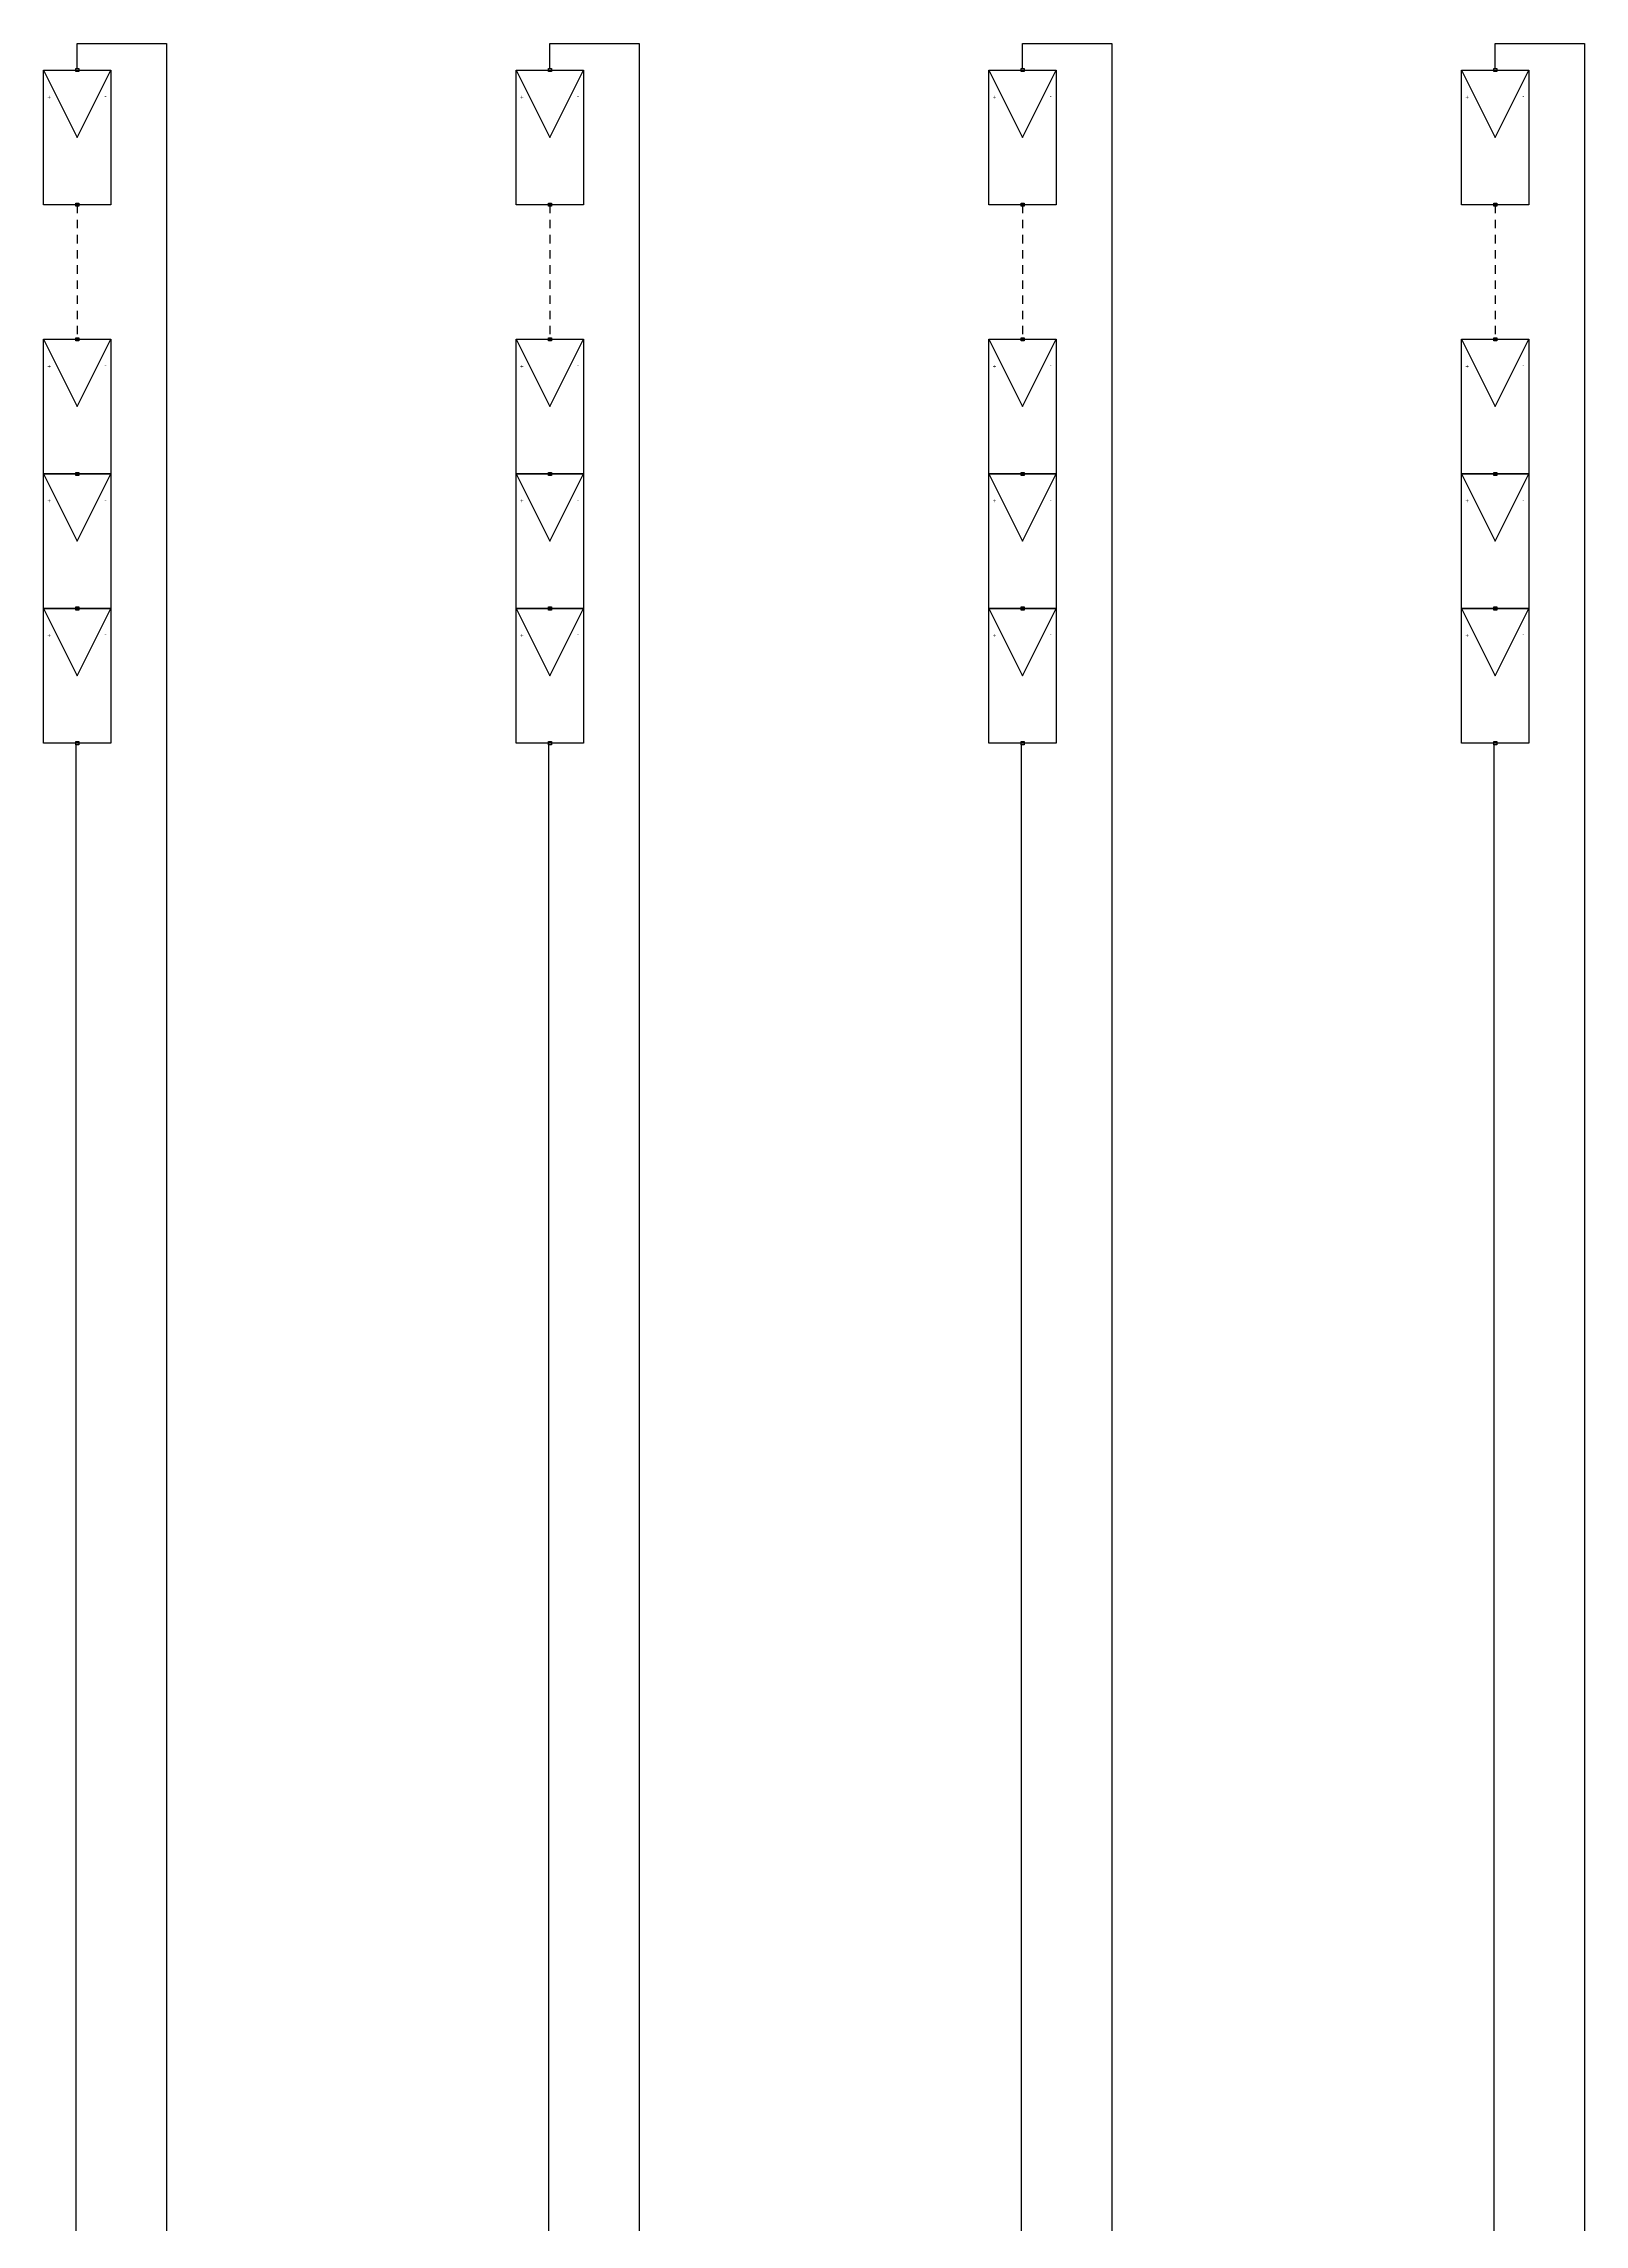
# Model space of a CAD drawing. Header units: inches. Extents: x 4 to 127, y -3 to 89.
# Drawn here: x 35.05 to 57.95, y 39.89 to 72.29 of the extents above; entities that cross this region are included whole.
import ezdxf

# ---------------------------------------------------------------- set-up
doc = ezdxf.new("R2010")
doc.units = ezdxf.units.IN
doc.header["$MEASUREMENT"] = 0
doc.linetypes.add('HIDDEN2', pattern=[0.1875, 0.125, -0.0625])
for name, color, linetype in [('GRY_20AWG', 9, 'Continuous'), ('SYMS', 7, 'Continuous'), ('WHT_12AWG', 7, 'Continuous')]:
    doc.layers.add(name, color=color, linetype=linetype)
doc.styles.add('WD', font='romans.shx')

# ---------------------------------------------------------------- blocks, each defined once
blk = doc.blocks.new('HT0_01')
for p, q in [((-0.0625, 0.0625), (0.0625, 0.0625)), ((-0.0625, -0.0625), (-0.0625, 0.0625)), ((0.0625, 0.0625), (0.0625, -0.0625)), ((0.0625, -0.0625), (-0.0625, -0.0625))]:
    blk.add_line(p, q)
at = {"style": 'WD', "flags": 1}
for tag, p in [('X4TERM01', (-0.0625, 0)), ('X2TERM01', (0, 0.0625)), ('X1TERM01', (0.0625, 0)), ('X8TERM01', (0, -0.0625))]:
    blk.add_attdef(tag, p, '', height=0.01, dxfattribs=at)
blk = doc.blocks.new('PVM')
at = {"color": 5}
for p, q in [((2, 1), (1, 0.5)), ((1, 0.5), (2, 0))]:
    blk.add_line(p, q, dxfattribs=at)
blk.add_lwpolyline([(0, 1), (2, 1), (2, 0), (0, 0)], close=True, dxfattribs=at)
at = {"layer": 'SYMS', "color": 5, "xscale": 0.3699338068975089, "yscale": 0.3699338068975089, "zscale": 0.3699338068975089}
for p in [(0, 0.5), (2, 0.5)]:
    blk.add_blockref('HT0_01', p, dxfattribs=at)
at = {"color": 5, "char_height": 0.065, "attachment_point": 1}
for s, insert, rotation in [('+', (1.625, 0.883), 180), ('-', (1.57, 0.067), 90)]:
    blk.add_mtext_dynamic_manual_height_columns(s, width=0.09892, gutter_width=0.325, heights=[0], dxfattribs=dict(at, insert=insert, rotation=rotation))

msp = doc.modelspace()

# ---------------------------------------------------------------- linework, layer by layer
at = {"color": 240, "linetype": 'HIDDEN2', "true_color": 0xed1f24}
for p, q in [((35.555, 69.896), (35.555, 67.896)), ((42.577, 69.896), (42.577, 67.896)), ((49.6, 69.896), (49.6, 67.896)), ((56.623, 69.896), (56.623, 67.896))]:
    msp.add_line(p, q, dxfattribs=at)
at = {"layer": 'GRY_20AWG', "color": 240, "true_color": 0xed1f24}
for p, q in [((35.555, 71.92), (35.555, 72.29)), ((35.555, 72.29), (36.879, 72.29)), ((42.577, 71.92), (42.577, 72.29)), ((42.577, 72.29), (43.902, 72.29)), ((49.6, 71.92), (49.6, 72.29)), ((49.6, 72.29), (50.924, 72.29)), ((56.623, 71.92), (56.623, 72.29)), ((56.623, 72.29), (57.947, 72.29)), ((35.532, 61.873), (35.532, 25.393)), ((42.554, 61.873), (42.554, 25.393)), ((49.577, 61.873), (49.577, 25.393)), ((56.6, 61.873), (56.6, 25.393))]:
    msp.add_line(p, q, dxfattribs=at)
at = {"layer": 'WHT_12AWG', "color": 240, "true_color": 0xed1f24}
for p, q in [((36.879, 72.29), (36.879, 24.492)), ((43.902, 72.29), (43.902, 24.492)), ((50.924, 72.29), (50.924, 24.492)), ((57.947, 72.29), (57.947, 24.492))]:
    msp.add_line(p, q, dxfattribs=at)

# ---------------------------------------------------------------- block references
at = {"layer": 'SYMS', "rotation": 90}
for p in [(36.055, 69.896), (43.077, 69.896), (50.1, 69.896), (57.123, 69.896), (36.055, 65.896), (43.077, 65.896), (50.1, 65.896), (57.123, 65.896), (36.055, 63.896), (43.077, 63.896), (50.1, 63.896), (57.123, 63.896), (36.055, 61.896), (43.077, 61.896), (50.1, 61.896), (57.123, 61.896)]:
    msp.add_blockref('PVM', p, dxfattribs=at)

doc.saveas('drawing.dxf')
